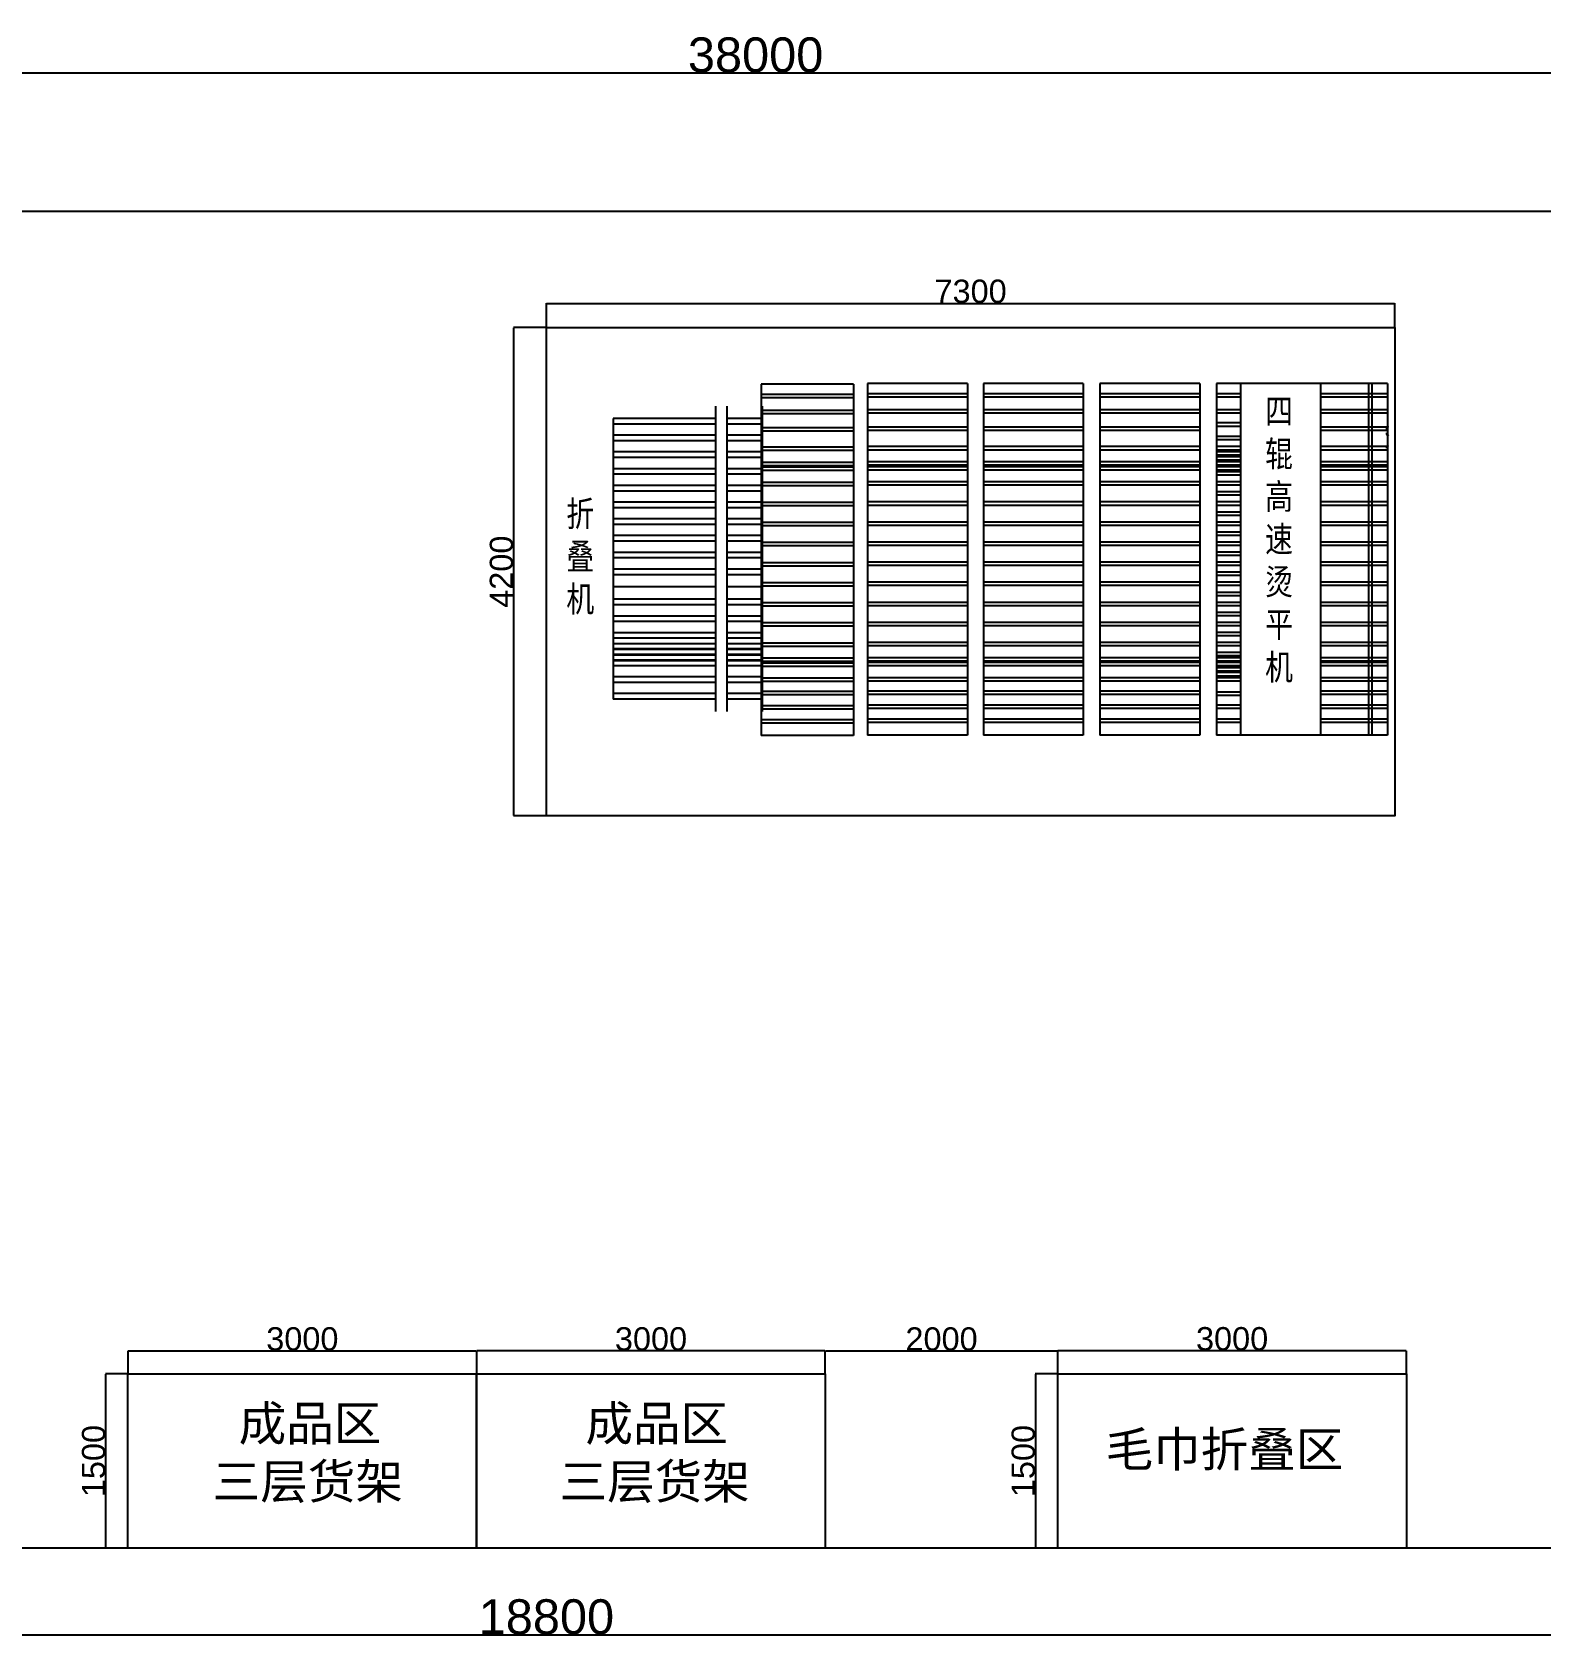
# Model space of a CAD drawing. Header units: millimetres. Extents: x 905 to 40751, y 17191 to 33232.
# Drawn here: x 14787 to 27769, y 19403 to 33232 of the extents above; entities that cross this region are included whole.
import ezdxf

# ---------------------------------------------------------------- set-up
doc = ezdxf.new("R2010")
doc.units = ezdxf.units.MM
doc.header["$LTSCALE"] = 20
doc.layers.add('02', color=7, linetype='Continuous')
doc.styles.get("Standard").update_dxf_attribs({"font": 'arial.ttf', "height": 200})
doc.styles.add('图纸中文说明', font='simplex.shx', dxfattribs={"width": 0.8, "bigfont": 'hztxt.shx'})
doc.dimstyles.new('ISO-25', dxfattribs={"dimtxt": 300, "dimasz": 2.5, "dimexe": 1.25, "dimexo": 0.625, "dimtad": 1, "dimtxsty": 'Standard', "dimcen": 2.5, "dimclrd": 1, "dimclre": 1, "dimclrt": 1, "dimadec": 0, "dimazin": 0, "dimtfac": 1, "dimtmove": 0, "dimatfit": 3, "dimfxl": 0, "dimarcsym": 0})

# ---------------------------------------------------------------- blocks, each defined once
blk = doc.blocks.new('*D14')
at = {"color": 1, "lineweight": -2, "transparency": 16777216}
for p, q in [((2012, 31692), (2012, 32883)), ((2014, 32881), (40009, 32881)), ((40012, 31692), (40012, 32883))]:
    blk.add_line(p, q, dxfattribs=at)
at = {"color": 1, "transparency": 16777216}
for points in [[(2014, 32882), (2014, 32881), (2012, 32881)], [(40009, 32882), (40009, 32881), (40012, 32881)]]:
    blk.add_solid(points, dxfattribs=at)
at = {"layer": 'Defpoints', "color": 0, "transparency": 16777216}
for p in [(40012, 32881), (2012, 31691), (40012, 31691)]:
    blk.add_point(p, dxfattribs=at)
at = {"color": 1, "transparency": 16777216, "insert": (21012, 33035), "char_height": 300, "attachment_point": 5}
blk.add_mtext('38000', dxfattribs=at)
blk = doc.blocks.new('*D18')
at = {"color": 1, "lineweight": -2, "transparency": 16777216}
for p, q in [((9812, 20191), (9812, 19445)), ((28612, 20191), (28612, 19445)), ((9814, 19446), (28609, 19446))]:
    blk.add_line(p, q, dxfattribs=at)
at = {"color": 1, "transparency": 16777216}
for points in [[(9814, 19447), (9814, 19446), (9812, 19446)], [(28609, 19447), (28609, 19446), (28612, 19446)]]:
    blk.add_solid(points, dxfattribs=at)
at = {"layer": 'Defpoints', "color": 0, "transparency": 16777216}
for p in [(9812, 20191), (28612, 20191), (28612, 19446)]:
    blk.add_point(p, dxfattribs=at)
at = {"color": 1, "transparency": 16777216, "insert": (19212, 19600), "char_height": 300, "attachment_point": 5}
blk.add_mtext('18800', dxfattribs=at)
blk = doc.blocks.new('*D41')
at = {"color": 1, "lineweight": -2, "transparency": 16777216}
for p, q in [((19212, 30692), (19212, 30901)), ((19214, 30899), (26509, 30899)), ((26512, 30692), (26512, 30901))]:
    blk.add_line(p, q, dxfattribs=at)
at = {"color": 1, "transparency": 16777216}
for points in [[(19214, 30900), (19214, 30899), (19212, 30899)], [(26509, 30900), (26509, 30899), (26512, 30899)]]:
    blk.add_solid(points, dxfattribs=at)
at = {"layer": 'Defpoints', "color": 0, "transparency": 16777216}
for p in [(26512, 30899), (19212, 30691), (26512, 30691)]:
    blk.add_point(p, dxfattribs=at)
at = {"color": 1, "transparency": 16777216, "insert": (22862, 31002), "char_height": 200, "attachment_point": 5}
blk.add_mtext('7300', dxfattribs=at)
blk = doc.blocks.new('*D43')
at = {"color": 1, "lineweight": -2, "transparency": 16777216}
for p, q in [((19211, 30691), (18928, 30691)), ((18929, 30689), (18929, 26494)), ((19211, 26491), (18928, 26491))]:
    blk.add_line(p, q, dxfattribs=at)
at = {"color": 1, "transparency": 16777216}
for points in [[(18928, 30689), (18929, 30689), (18929, 30691)], [(18928, 26494), (18929, 26494), (18929, 26491)]]:
    blk.add_solid(points, dxfattribs=at)
at = {"layer": 'Defpoints', "color": 0, "transparency": 16777216}
for p in [(19212, 30691), (18929, 26491), (19212, 26491)]:
    blk.add_point(p, dxfattribs=at)
at = {"color": 1, "transparency": 16777216, "insert": (18826, 28591), "char_height": 200, "attachment_point": 5, "rotation": 90}
blk.add_mtext('4200', dxfattribs=at)
blk = doc.blocks.new('*D46')
at = {"color": 1, "lineweight": -2, "transparency": 16777216}
for p, q in [((23611, 21691), (23417, 21691)), ((23419, 21689), (23419, 20194)), ((23611, 20191), (23417, 20191))]:
    blk.add_line(p, q, dxfattribs=at)
at = {"color": 1, "transparency": 16777216}
for points in [[(23418, 21689), (23419, 21689), (23419, 21691)], [(23418, 20194), (23419, 20194), (23419, 20191)]]:
    blk.add_solid(points, dxfattribs=at)
at = {"layer": 'Defpoints', "color": 0, "transparency": 16777216}
for p in [(23612, 21691), (23419, 20191), (23612, 20191)]:
    blk.add_point(p, dxfattribs=at)
at = {"color": 1, "transparency": 16777216, "insert": (23316, 20941), "char_height": 200, "attachment_point": 5, "rotation": 90}
blk.add_mtext('1500', dxfattribs=at)
blk = doc.blocks.new('*D47')
at = {"color": 1, "lineweight": -2, "transparency": 16777216}
for p, q in [((15611, 21691), (15418, 21691)), ((15419, 21689), (15419, 20194)), ((15611, 20191), (15418, 20191))]:
    blk.add_line(p, q, dxfattribs=at)
at = {"color": 1, "transparency": 16777216}
for points in [[(15419, 21689), (15420, 21689), (15419, 21691)], [(15419, 20194), (15420, 20194), (15419, 20191)]]:
    blk.add_solid(points, dxfattribs=at)
at = {"layer": 'Defpoints', "color": 0, "transparency": 16777216}
for p in [(15612, 21691), (15419, 20191), (15612, 20191)]:
    blk.add_point(p, dxfattribs=at)
at = {"color": 1, "transparency": 16777216, "insert": (15317, 20941), "char_height": 200, "attachment_point": 5, "rotation": 90}
blk.add_mtext('1500', dxfattribs=at)
blk = doc.blocks.new('*D48')
at = {"color": 1, "lineweight": -2, "transparency": 16777216}
for p, q in [((15612, 21692), (15612, 21890)), ((15614, 21888), (18609, 21888)), ((18612, 21692), (18612, 21890))]:
    blk.add_line(p, q, dxfattribs=at)
at = {"color": 1, "transparency": 16777216}
for points in [[(15614, 21889), (15614, 21888), (15612, 21888)], [(18609, 21889), (18609, 21888), (18612, 21888)]]:
    blk.add_solid(points, dxfattribs=at)
at = {"layer": 'Defpoints', "color": 0, "transparency": 16777216}
for p in [(18612, 21888), (15612, 21691), (18612, 21691)]:
    blk.add_point(p, dxfattribs=at)
at = {"color": 1, "transparency": 16777216, "insert": (17112, 21991), "char_height": 200, "attachment_point": 5}
blk.add_mtext('3000', dxfattribs=at)
blk = doc.blocks.new('*D49')
at = {"color": 1, "lineweight": -2, "transparency": 16777216}
for p, q in [((18612, 21692), (18612, 21889)), ((21609, 21888), (18614, 21888)), ((21612, 21692), (21612, 21889))]:
    blk.add_line(p, q, dxfattribs=at)
at = {"color": 1, "transparency": 16777216}
for points in [[(18614, 21888), (18614, 21887), (18612, 21888)], [(21609, 21888), (21609, 21887), (21612, 21888)]]:
    blk.add_solid(points, dxfattribs=at)
at = {"layer": 'Defpoints', "color": 0, "transparency": 16777216}
for p in [(18612, 21888), (18612, 21691), (21612, 21691)]:
    blk.add_point(p, dxfattribs=at)
at = {"color": 1, "transparency": 16777216, "insert": (20112, 21991), "char_height": 200, "attachment_point": 5}
blk.add_mtext('3000', dxfattribs=at)
blk = doc.blocks.new('*D50')
at = {"color": 1, "lineweight": -2, "transparency": 16777216}
for p, q in [((23612, 21692), (23612, 21890)), ((26609, 21889), (23614, 21889)), ((26612, 21692), (26612, 21890))]:
    blk.add_line(p, q, dxfattribs=at)
at = {"color": 1, "transparency": 16777216}
for points in [[(23614, 21890), (23614, 21889), (23612, 21889)], [(26609, 21890), (26609, 21889), (26612, 21889)]]:
    blk.add_solid(points, dxfattribs=at)
at = {"layer": 'Defpoints', "color": 0, "transparency": 16777216}
for p in [(23612, 21889), (23612, 21691), (26612, 21691)]:
    blk.add_point(p, dxfattribs=at)
at = {"color": 1, "transparency": 16777216, "insert": (25112, 21992), "char_height": 200, "attachment_point": 5}
blk.add_mtext('3000', dxfattribs=at)
blk = doc.blocks.new('*D51')
at = {"color": 1, "lineweight": -2, "transparency": 16777216}
for p, q in [((21612, 21692), (21612, 21889)), ((23609, 21887), (21614, 21887)), ((23612, 21692), (23612, 21889))]:
    blk.add_line(p, q, dxfattribs=at)
at = {"color": 1, "transparency": 16777216}
for points in [[(21614, 21888), (21614, 21887), (21612, 21887)], [(23609, 21888), (23609, 21887), (23612, 21887)]]:
    blk.add_solid(points, dxfattribs=at)
at = {"layer": 'Defpoints', "color": 0, "transparency": 16777216}
for p in [(21612, 21887), (21612, 21691), (23612, 21691)]:
    blk.add_point(p, dxfattribs=at)
at = {"color": 1, "transparency": 16777216, "insert": (22612, 21990), "char_height": 200, "attachment_point": 5}
blk.add_mtext('2000', dxfattribs=at)

msp = doc.modelspace()

# ---------------------------------------------------------------- linework, layer by layer
for p, q in [((2011.761, 31691.323), (40011.761, 31691.323)), ((28611.761, 20191.323), (9811.761, 20191.323))]:
    msp.add_line(p, q)
at = {"color": 254}
for p, q in [((25872.484, 30209.961), (24976.955, 30209.961)), ((21070.753, 27389.586), (21070.753, 30014.22)), ((19785.866, 29908.679), (19785.866, 27494.728)), ((25872.484, 27185.707), (24976.955, 27185.707))]:
    msp.add_line(p, q, dxfattribs=at)
for points in [[(19211.761, 30691.323), (26511.761, 30691.323), (26511.761, 26491.323), (19211.761, 26491.323)], [(15611.761, 21691.323), (18611.761, 21691.323), (18611.761, 20191.323), (15611.761, 20191.323)], [(18611.761, 21691.323), (21611.761, 21691.323), (21611.761, 20191.323), (18611.761, 20191.323)], [(23611.761, 21691.323), (26611.761, 21691.323), (26611.761, 20191.323), (23611.761, 20191.323)]]:
    msp.add_lwpolyline(points, close=True)
at = {"color": 254, "linetype": 'Continuous', "lineweight": 30, "ltscale": 0.2, "flags": 128}
for points in [[(26458.903, 29841.237), (26456.966, 29841.05), (26455.056, 29840.49), (26453.203, 29839.566), (26451.433, 29838.292), (26449.771, 29836.686), (26448.243, 29834.771), (26446.87, 29832.575), (26445.673, 29830.131), (26444.669, 29827.473), (26443.872, 29824.642), (26443.295, 29821.677), (26442.945, 29818.623), (26442.828, 29815.524)], [(26442.828, 29786.739), (26442.945, 29783.64), (26443.295, 29780.586), (26443.872, 29777.621), (26444.669, 29774.79), (26445.673, 29772.132), (26446.87, 29769.688), (26448.243, 29767.492), (26449.771, 29765.577), (26451.433, 29763.971), (26453.203, 29762.697), (26455.056, 29761.773), (26456.966, 29761.213), (26458.903, 29761.026)], [(26458.903, 29679.087), (26456.966, 29678.899), (26455.056, 29678.34), (26453.203, 29677.416), (26451.433, 29676.141), (26449.771, 29674.535), (26448.243, 29672.62), (26446.87, 29670.424), (26445.673, 29667.98), (26444.669, 29665.323), (26443.872, 29662.491), (26443.295, 29659.527), (26442.945, 29656.472), (26442.828, 29653.373)]]:
    msp.add_lwpolyline(points, dxfattribs=at)
at = {"color": 254, "linetype": 'Continuous', "lineweight": 30, "ltscale": 0.2, "extrusion": (0, 0, -1)}
for centre, major_axis, start_param, end_param in [((26458.94, 29815.524), (0, 26.098), -1.570796327, 0), ((26458.94, 29786.739), (0, -26.098), 0, 1.570796327), ((26458.94, 29653.373), (0, 26.098), -1.570796327, 0)]:
    msp.add_ellipse(centre, major_axis=major_axis, ratio=0.625304025, start_param=start_param, end_param=end_param, dxfattribs=at)
at = {"layer": '02', "color": 254}
for p, q in [((21058.824, 30205.645), (21058.824, 27181.391)), ((21855.429, 30205.645), (21058.824, 30205.645)), ((21855.429, 30205.645), (21855.429, 27181.391)), ((21976.253, 30209.961), (21976.253, 27185.707)), ((22836.304, 30209.961), (21976.253, 30209.961)), ((22836.304, 30209.961), (22836.304, 27185.707)), ((22971.771, 30209.961), (22971.771, 27185.707)), ((23831.823, 30209.961), (22971.771, 30209.961)), ((23831.823, 30209.961), (23831.823, 27185.707)), ((23974.419, 30209.961), (23974.419, 27185.707)), ((24834.471, 30209.961), (23974.419, 30209.961)), ((24834.471, 30209.961), (24834.471, 27185.707)), ((24976.955, 30209.961), (24976.955, 27185.707)), ((25183.797, 30209.961), (25183.797, 27185.707)), ((25872.484, 30209.961), (25872.484, 27185.707)), ((26448.167, 30209.961), (25872.484, 30209.961)), ((26286.89, 30209.961), (26286.89, 27185.707)), ((26315.674, 30209.961), (26315.674, 27185.707)), ((26448.167, 30209.961), (26448.167, 27185.707)), ((20669.875, 27389.586), (20669.875, 30014.22)), ((20766.254, 27389.586), (20766.254, 30014.22)), ((21855.429, 30116.635), (21058.824, 30116.635)), ((21855.429, 30087.851), (21058.824, 30087.851)), ((21058.824, 30061.724), (21058.824, 27325.311)), ((22836.304, 30120.952), (21976.253, 30120.952)), ((22836.304, 30092.167), (21976.253, 30092.167)), ((21976.253, 30066.041), (21976.253, 27329.628)), ((23831.823, 30120.952), (22971.771, 30120.952)), ((23831.823, 30092.167), (22971.771, 30092.167)), ((22971.771, 30066.041), (22971.771, 27329.628)), ((24834.471, 30120.952), (23974.419, 30120.952)), ((24834.471, 30092.167), (23974.419, 30092.167)), ((25183.797, 30120.952), (24976.955, 30120.952)), ((25183.797, 30092.167), (24976.955, 30092.167)), ((26448.167, 30120.952), (25872.484, 30120.952)), ((26448.167, 30092.167), (25872.484, 30092.167)), ((25872.484, 30066.041), (25872.484, 27329.628)), ((20669.875, 29908.679), (19785.866, 29908.679)), ((21071.99, 29908.679), (20766.254, 29908.679)), ((21855.429, 29978.977), (21058.824, 29978.977)), ((21855.429, 29950.193), (21058.824, 29950.193)), ((22836.304, 29983.294), (21976.253, 29983.294)), ((22836.304, 29954.509), (21976.253, 29954.509)), ((23831.823, 29983.294), (22971.771, 29983.294)), ((23831.823, 29954.509), (22971.771, 29954.509)), ((24834.471, 29983.294), (23974.419, 29983.294)), ((24834.471, 29954.509), (23974.419, 29954.509)), ((25183.797, 29983.294), (24976.955, 29983.294)), ((25183.797, 29954.509), (24976.955, 29954.509)), ((26448.167, 29983.294), (25872.484, 29983.294)), ((26448.167, 29954.509), (25872.484, 29954.509)), ((20669.875, 29860.705), (19785.866, 29860.705)), ((20669.875, 29764.758), (19785.866, 29764.758)), ((21071.99, 29860.705), (20766.254, 29860.705)), ((21071.99, 29764.758), (20766.254, 29764.758)), ((21855.429, 29829.368), (21058.824, 29829.368)), ((21855.429, 29800.584), (21058.824, 29800.584)), ((22836.304, 29833.685), (21976.253, 29833.685)), ((22836.304, 29804.901), (21976.253, 29804.901)), ((23831.823, 29833.685), (22971.771, 29833.685)), ((23831.823, 29804.901), (22971.771, 29804.901)), ((24834.471, 29833.685), (23974.419, 29833.685)), ((24834.471, 29804.901), (23974.419, 29804.901)), ((25183.797, 29870.329), (24976.955, 29870.329)), ((25183.797, 29841.545), (24976.955, 29841.545)), ((25183.797, 29753.02), (24976.955, 29753.02)), ((26448.167, 29833.685), (25872.484, 29833.685)), ((26448.167, 29804.901), (25872.484, 29804.901)), ((20669.875, 29716.784), (19785.866, 29716.784)), ((20669.875, 29620.837), (19785.866, 29620.837)), ((21071.99, 29716.784), (20766.254, 29716.784)), ((21071.99, 29620.837), (20766.254, 29620.837)), ((21855.429, 29662.351), (21058.824, 29662.351)), ((21855.429, 29633.567), (21058.824, 29633.567)), ((22836.304, 29666.668), (21976.253, 29666.668)), ((22836.304, 29637.884), (21976.253, 29637.884)), ((23831.823, 29666.668), (22971.771, 29666.668)), ((23831.823, 29637.884), (22971.771, 29637.884)), ((24834.471, 29666.668), (23974.419, 29666.668)), ((24834.471, 29637.884), (23974.419, 29637.884)), ((25183.797, 29724.236), (24976.955, 29724.236)), ((25183.797, 29666.668), (24976.955, 29666.668)), ((25183.797, 29637.884), (24976.955, 29637.884)), ((25183.797, 29622.532), (24976.955, 29622.532)), ((25183.797, 29622.532), (25087.849, 29622.532)), ((26448.167, 29666.668), (25872.484, 29666.668)), ((26448.167, 29637.884), (25872.484, 29637.884)), ((20669.875, 29572.864), (19785.866, 29572.864)), ((20669.875, 29476.916), (19785.866, 29476.916)), ((21071.99, 29572.864), (20766.254, 29572.864)), ((21071.99, 29476.916), (20766.254, 29476.916)), ((21855.429, 29531.863), (21058.824, 29531.863)), ((21855.429, 29531.863), (21058.824, 29531.863)), ((21855.429, 29531.863), (21058.824, 29531.863)), ((21855.429, 29503.079), (21058.824, 29503.079)), ((21855.429, 29503.079), (21058.824, 29503.079)), ((21855.429, 29503.079), (21058.824, 29503.079)), ((21855.429, 29489.646), (21058.824, 29489.646)), ((21855.429, 29460.862), (21058.824, 29460.862)), ((22836.304, 29536.18), (21976.253, 29536.18)), ((22836.304, 29536.18), (21976.253, 29536.18)), ((22836.304, 29536.18), (21976.253, 29536.18)), ((22836.304, 29507.396), (21976.253, 29507.396)), ((22836.304, 29507.396), (21976.253, 29507.396)), ((22836.304, 29507.396), (21976.253, 29507.396)), ((22836.304, 29493.963), (21976.253, 29493.963)), ((22836.304, 29465.179), (21976.253, 29465.179)), ((23831.823, 29536.18), (22971.771, 29536.18)), ((23831.823, 29536.18), (22971.771, 29536.18)), ((23831.823, 29536.18), (22971.771, 29536.18)), ((23831.823, 29507.396), (22971.771, 29507.396)), ((23831.823, 29507.396), (22971.771, 29507.396)), ((23831.823, 29507.396), (22971.771, 29507.396)), ((23831.823, 29493.963), (22971.771, 29493.963)), ((23831.823, 29465.179), (22971.771, 29465.179)), ((24834.471, 29536.18), (23974.419, 29536.18)), ((24834.471, 29536.18), (23974.419, 29536.18)), ((24834.471, 29536.18), (23974.419, 29536.18)), ((24834.471, 29507.396), (23974.419, 29507.396)), ((24834.471, 29507.396), (23974.419, 29507.396)), ((24834.471, 29507.396), (23974.419, 29507.396)), ((24834.471, 29493.963), (23974.419, 29493.963)), ((24834.471, 29465.179), (23974.419, 29465.179)), ((25183.797, 29593.748), (24976.955, 29593.748)), ((25183.797, 29580.316), (24976.955, 29580.316)), ((25183.797, 29551.531), (24976.955, 29551.531)), ((25183.797, 29536.18), (24976.955, 29536.18)), ((25183.797, 29507.396), (24976.955, 29507.396)), ((25183.797, 29493.963), (24976.955, 29493.963)), ((25183.797, 29465.179), (24976.955, 29465.179)), ((25183.797, 29593.748), (25087.849, 29593.748)), ((25183.797, 29536.18), (25087.849, 29536.18)), ((25183.797, 29536.18), (25087.849, 29536.18)), ((25183.797, 29507.396), (25087.849, 29507.396)), ((25183.797, 29507.396), (25087.849, 29507.396)), ((26448.167, 29536.18), (25872.484, 29536.18)), ((26448.167, 29536.18), (25872.484, 29536.18)), ((26448.167, 29536.18), (25872.484, 29536.18)), ((26448.167, 29507.396), (25872.484, 29507.396)), ((26448.167, 29507.396), (25872.484, 29507.396)), ((26448.167, 29507.396), (25872.484, 29507.396)), ((26448.167, 29493.963), (25872.484, 29493.963)), ((26448.167, 29465.179), (25872.484, 29465.179)), ((20669.875, 29428.943), (19785.866, 29428.943)), ((20669.875, 29332.996), (19785.866, 29332.996)), ((21071.99, 29428.943), (20766.254, 29428.943)), ((21071.99, 29332.996), (20766.254, 29332.996)), ((21855.429, 29359.158), (21058.824, 29359.158)), ((21855.429, 29359.158), (21058.824, 29359.158)), ((21855.429, 29359.158), (21058.824, 29359.158)), ((21855.429, 29359.158), (21058.824, 29359.158)), ((21855.429, 29330.374), (21058.824, 29330.374)), ((21855.429, 29330.374), (21058.824, 29330.374)), ((21855.429, 29330.374), (21058.824, 29330.374)), ((21855.429, 29330.374), (21058.824, 29330.374)), ((22836.304, 29363.475), (21976.253, 29363.475)), ((22836.304, 29363.475), (21976.253, 29363.475)), ((22836.304, 29363.475), (21976.253, 29363.475)), ((22836.304, 29363.475), (21976.253, 29363.475)), ((22836.304, 29334.691), (21976.253, 29334.691)), ((22836.304, 29334.691), (21976.253, 29334.691)), ((22836.304, 29334.691), (21976.253, 29334.691)), ((22836.304, 29334.691), (21976.253, 29334.691)), ((23831.823, 29363.475), (22971.771, 29363.475)), ((23831.823, 29363.475), (22971.771, 29363.475)), ((23831.823, 29363.475), (22971.771, 29363.475)), ((23831.823, 29363.475), (22971.771, 29363.475)), ((23831.823, 29334.691), (22971.771, 29334.691)), ((23831.823, 29334.691), (22971.771, 29334.691)), ((23831.823, 29334.691), (22971.771, 29334.691)), ((23831.823, 29334.691), (22971.771, 29334.691)), ((24834.471, 29363.475), (23974.419, 29363.475)), ((24834.471, 29363.475), (23974.419, 29363.475)), ((24834.471, 29363.475), (23974.419, 29363.475)), ((24834.471, 29363.475), (23974.419, 29363.475)), ((24834.471, 29334.691), (23974.419, 29334.691)), ((24834.471, 29334.691), (23974.419, 29334.691)), ((24834.471, 29334.691), (23974.419, 29334.691)), ((24834.471, 29334.691), (23974.419, 29334.691)), ((25183.797, 29449.827), (24976.955, 29449.827)), ((25183.797, 29421.043), (24976.955, 29421.043)), ((25183.797, 29363.475), (24976.955, 29363.475)), ((25183.797, 29334.691), (24976.955, 29334.691)), ((25183.797, 29449.827), (25087.849, 29449.827)), ((25183.797, 29449.827), (25087.849, 29449.827)), ((25183.797, 29449.827), (25087.849, 29449.827)), ((25183.797, 29421.043), (25087.849, 29421.043)), ((25183.797, 29421.043), (25087.849, 29421.043)), ((25183.797, 29421.043), (25087.849, 29421.043)), ((25183.797, 29363.475), (25087.849, 29363.475)), ((25183.797, 29363.475), (25087.849, 29363.475)), ((25183.797, 29363.475), (25087.849, 29363.475)), ((25183.797, 29334.691), (25087.849, 29334.691)), ((25183.797, 29334.691), (25087.849, 29334.691)), ((25183.797, 29334.691), (25087.849, 29334.691)), ((26448.167, 29363.475), (25872.484, 29363.475)), ((26448.167, 29363.475), (25872.484, 29363.475)), ((26448.167, 29363.475), (25872.484, 29363.475)), ((26448.167, 29363.475), (25872.484, 29363.475)), ((26448.167, 29334.691), (25872.484, 29334.691)), ((26448.167, 29334.691), (25872.484, 29334.691)), ((26448.167, 29334.691), (25872.484, 29334.691)), ((26448.167, 29334.691), (25872.484, 29334.691)), ((20669.875, 29285.022), (19785.866, 29285.022)), ((20669.875, 29189.075), (19785.866, 29189.075)), ((21071.99, 29285.022), (20766.254, 29285.022)), ((21071.99, 29189.075), (20766.254, 29189.075)), ((21855.429, 29186.453), (21058.824, 29186.453)), ((21855.429, 29186.453), (21058.824, 29186.453)), ((21855.429, 29186.453), (21058.824, 29186.453)), ((21855.429, 29186.453), (21058.824, 29186.453)), ((22836.304, 29190.77), (21976.253, 29190.77)), ((22836.304, 29190.77), (21976.253, 29190.77)), ((22836.304, 29190.77), (21976.253, 29190.77)), ((22836.304, 29190.77), (21976.253, 29190.77)), ((23831.823, 29190.77), (22971.771, 29190.77)), ((23831.823, 29190.77), (22971.771, 29190.77)), ((23831.823, 29190.77), (22971.771, 29190.77)), ((23831.823, 29190.77), (22971.771, 29190.77)), ((24834.471, 29190.77), (23974.419, 29190.77)), ((24834.471, 29190.77), (23974.419, 29190.77)), ((24834.471, 29190.77), (23974.419, 29190.77)), ((24834.471, 29190.77), (23974.419, 29190.77)), ((25183.797, 29277.123), (24976.955, 29277.123)), ((25183.797, 29248.338), (24976.955, 29248.338)), ((25183.797, 29190.77), (24976.955, 29190.77)), ((25183.797, 29277.123), (25087.849, 29277.123)), ((25183.797, 29277.123), (25087.849, 29277.123)), ((25183.797, 29277.123), (25087.849, 29277.123)), ((25183.797, 29277.123), (25087.849, 29277.123)), ((25183.797, 29248.338), (25087.849, 29248.338)), ((25183.797, 29248.338), (25087.849, 29248.338)), ((25183.797, 29248.338), (25087.849, 29248.338)), ((25183.797, 29248.338), (25087.849, 29248.338)), ((25183.797, 29190.77), (25087.849, 29190.77)), ((25183.797, 29190.77), (25087.849, 29190.77)), ((25183.797, 29190.77), (25087.849, 29190.77)), ((26448.167, 29190.77), (25872.484, 29190.77)), ((26448.167, 29190.77), (25872.484, 29190.77)), ((26448.167, 29190.77), (25872.484, 29190.77)), ((26448.167, 29190.77), (25872.484, 29190.77)), ((20669.875, 29141.101), (19785.866, 29141.101)), ((20669.875, 29045.154), (19785.866, 29045.154)), ((21071.99, 29141.101), (20766.254, 29141.101)), ((21071.99, 29045.154), (20766.254, 29045.154)), ((21855.429, 29157.669), (21058.824, 29157.669)), ((21855.429, 29157.669), (21058.824, 29157.669)), ((21855.429, 29157.669), (21058.824, 29157.669)), ((21855.429, 29157.669), (21058.824, 29157.669)), ((22836.304, 29161.986), (21976.253, 29161.986)), ((22836.304, 29161.986), (21976.253, 29161.986)), ((22836.304, 29161.986), (21976.253, 29161.986)), ((22836.304, 29161.986), (21976.253, 29161.986)), ((23831.823, 29161.986), (22971.771, 29161.986)), ((23831.823, 29161.986), (22971.771, 29161.986)), ((23831.823, 29161.986), (22971.771, 29161.986)), ((23831.823, 29161.986), (22971.771, 29161.986)), ((24834.471, 29161.986), (23974.419, 29161.986)), ((24834.471, 29161.986), (23974.419, 29161.986)), ((24834.471, 29161.986), (23974.419, 29161.986)), ((24834.471, 29161.986), (23974.419, 29161.986)), ((25183.797, 29161.986), (24976.955, 29161.986)), ((25183.797, 29104.418), (24976.955, 29104.418)), ((25183.797, 29075.634), (24976.955, 29075.634)), ((25183.797, 29161.986), (25087.849, 29161.986)), ((25183.797, 29161.986), (25087.849, 29161.986)), ((25183.797, 29161.986), (25087.849, 29161.986)), ((25183.797, 29104.418), (25087.849, 29104.418)), ((25183.797, 29104.418), (25087.849, 29104.418)), ((25183.797, 29075.634), (25087.849, 29075.634)), ((25183.797, 29075.634), (25087.849, 29075.634)), ((26448.167, 29161.986), (25872.484, 29161.986)), ((26448.167, 29161.986), (25872.484, 29161.986)), ((26448.167, 29161.986), (25872.484, 29161.986)), ((26448.167, 29161.986), (25872.484, 29161.986)), ((20669.875, 28997.181), (19785.866, 28997.181)), ((21071.99, 28997.181), (20766.254, 28997.181)), ((21855.429, 29013.749), (21058.824, 29013.749)), ((21855.429, 29013.749), (21058.824, 29013.749)), ((21855.429, 28984.964), (21058.824, 28984.964)), ((21855.429, 28984.964), (21058.824, 28984.964)), ((22836.304, 29018.065), (21976.253, 29018.065)), ((22836.304, 29018.065), (21976.253, 29018.065)), ((22836.304, 28989.281), (21976.253, 28989.281)), ((22836.304, 28989.281), (21976.253, 28989.281)), ((23831.823, 29018.065), (22971.771, 29018.065)), ((23831.823, 29018.065), (22971.771, 29018.065)), ((23831.823, 28989.281), (22971.771, 28989.281)), ((23831.823, 28989.281), (22971.771, 28989.281)), ((24834.471, 29018.065), (23974.419, 29018.065)), ((24834.471, 29018.065), (23974.419, 29018.065)), ((24834.471, 28989.281), (23974.419, 28989.281)), ((24834.471, 28989.281), (23974.419, 28989.281)), ((25183.797, 29018.065), (24976.955, 29018.065)), ((25183.797, 28989.281), (24976.955, 28989.281)), ((25183.797, 28931.713), (24976.955, 28931.713)), ((25183.797, 28902.929), (24976.955, 28902.929)), ((25183.797, 29018.065), (25087.849, 29018.065)), ((25183.797, 28989.281), (25087.849, 28989.281)), ((26448.167, 29018.065), (25872.484, 29018.065)), ((26448.167, 29018.065), (25872.484, 29018.065)), ((26448.167, 28989.281), (25872.484, 28989.281)), ((26448.167, 28989.281), (25872.484, 28989.281)), ((20669.875, 28901.234), (19785.866, 28901.234)), ((20669.875, 28853.26), (19785.866, 28853.26)), ((21071.99, 28901.234), (20766.254, 28901.234)), ((21071.99, 28853.26), (20766.254, 28853.26)), ((21855.429, 28841.044), (21058.824, 28841.044)), ((21855.429, 28841.044), (21058.824, 28841.044)), ((21855.429, 28812.26), (21058.824, 28812.26)), ((21855.429, 28812.26), (21058.824, 28812.26)), ((22836.304, 28845.36), (21976.253, 28845.36)), ((22836.304, 28845.36), (21976.253, 28845.36)), ((22836.304, 28816.576), (21976.253, 28816.576)), ((22836.304, 28816.576), (21976.253, 28816.576)), ((23831.823, 28845.36), (22971.771, 28845.36)), ((23831.823, 28845.36), (22971.771, 28845.36)), ((23831.823, 28816.576), (22971.771, 28816.576)), ((23831.823, 28816.576), (22971.771, 28816.576)), ((24834.471, 28845.36), (23974.419, 28845.36)), ((24834.471, 28845.36), (23974.419, 28845.36)), ((24834.471, 28816.576), (23974.419, 28816.576)), ((24834.471, 28816.576), (23974.419, 28816.576)), ((25183.797, 28845.36), (24976.955, 28845.36)), ((25183.797, 28816.576), (24976.955, 28816.576)), ((25183.797, 28845.36), (25087.849, 28845.36)), ((25183.797, 28816.576), (25087.849, 28816.576)), ((26448.167, 28845.36), (25872.484, 28845.36)), ((26448.167, 28845.36), (25872.484, 28845.36)), ((26448.167, 28816.576), (25872.484, 28816.576)), ((26448.167, 28816.576), (25872.484, 28816.576)), ((20669.875, 28757.313), (19785.866, 28757.313)), ((20669.875, 28709.339), (19785.866, 28709.339)), ((21071.99, 28757.313), (20766.254, 28757.313)), ((21071.99, 28709.339), (20766.254, 28709.339)), ((21855.429, 28668.339), (21058.824, 28668.339)), ((21855.429, 28668.339), (21058.824, 28668.339)), ((21855.429, 28668.339), (21058.824, 28668.339)), ((21855.429, 28668.339), (21058.824, 28668.339)), ((21855.429, 28639.555), (21058.824, 28639.555)), ((21855.429, 28639.555), (21058.824, 28639.555)), ((21855.429, 28639.555), (21058.824, 28639.555)), ((21855.429, 28639.555), (21058.824, 28639.555)), ((22836.304, 28672.656), (21976.253, 28672.656)), ((22836.304, 28672.656), (21976.253, 28672.656)), ((22836.304, 28672.656), (21976.253, 28672.656)), ((22836.304, 28672.656), (21976.253, 28672.656)), ((22836.304, 28643.871), (21976.253, 28643.871)), ((22836.304, 28643.871), (21976.253, 28643.871)), ((22836.304, 28643.871), (21976.253, 28643.871)), ((22836.304, 28643.871), (21976.253, 28643.871)), ((23831.823, 28672.656), (22971.771, 28672.656)), ((23831.823, 28672.656), (22971.771, 28672.656)), ((23831.823, 28672.656), (22971.771, 28672.656)), ((23831.823, 28672.656), (22971.771, 28672.656)), ((23831.823, 28643.871), (22971.771, 28643.871)), ((23831.823, 28643.871), (22971.771, 28643.871)), ((23831.823, 28643.871), (22971.771, 28643.871)), ((23831.823, 28643.871), (22971.771, 28643.871)), ((24834.471, 28672.656), (23974.419, 28672.656)), ((24834.471, 28672.656), (23974.419, 28672.656)), ((24834.471, 28672.656), (23974.419, 28672.656)), ((24834.471, 28672.656), (23974.419, 28672.656)), ((24834.471, 28643.871), (23974.419, 28643.871)), ((24834.471, 28643.871), (23974.419, 28643.871)), ((24834.471, 28643.871), (23974.419, 28643.871)), ((24834.471, 28643.871), (23974.419, 28643.871)), ((25183.797, 28759.008), (24976.955, 28759.008)), ((25183.797, 28730.224), (24976.955, 28730.224)), ((25183.797, 28672.656), (24976.955, 28672.656)), ((25183.797, 28643.871), (24976.955, 28643.871)), ((25183.797, 28759.008), (25087.849, 28759.008)), ((25183.797, 28759.008), (25087.849, 28759.008)), ((25183.797, 28730.224), (25087.849, 28730.224)), ((25183.797, 28730.224), (25087.849, 28730.224)), ((25183.797, 28672.656), (25087.849, 28672.656)), ((25183.797, 28672.656), (25087.849, 28672.656)), ((25183.797, 28672.656), (25087.849, 28672.656)), ((25183.797, 28643.871), (25087.849, 28643.871)), ((25183.797, 28643.871), (25087.849, 28643.871)), ((25183.797, 28643.871), (25087.849, 28643.871)), ((26448.167, 28672.656), (25872.484, 28672.656)), ((26448.167, 28672.656), (25872.484, 28672.656)), ((26448.167, 28672.656), (25872.484, 28672.656)), ((26448.167, 28672.656), (25872.484, 28672.656)), ((26448.167, 28643.871), (25872.484, 28643.871)), ((26448.167, 28643.871), (25872.484, 28643.871)), ((26448.167, 28643.871), (25872.484, 28643.871)), ((26448.167, 28643.871), (25872.484, 28643.871)), ((20669.875, 28613.392), (19785.866, 28613.392)), ((20669.875, 28565.419), (19785.866, 28565.419)), ((21071.99, 28613.392), (20766.254, 28613.392)), ((21071.99, 28565.419), (20766.254, 28565.419)), ((21855.429, 28495.634), (21058.824, 28495.634)), ((21855.429, 28495.634), (21058.824, 28495.634)), ((21855.429, 28495.634), (21058.824, 28495.634)), ((21855.429, 28495.634), (21058.824, 28495.634)), ((21855.429, 28495.634), (21058.824, 28495.634)), ((22836.304, 28499.951), (21976.253, 28499.951)), ((22836.304, 28499.951), (21976.253, 28499.951)), ((22836.304, 28499.951), (21976.253, 28499.951)), ((22836.304, 28499.951), (21976.253, 28499.951)), ((22836.304, 28499.951), (21976.253, 28499.951)), ((23831.823, 28499.951), (22971.771, 28499.951)), ((23831.823, 28499.951), (22971.771, 28499.951)), ((23831.823, 28499.951), (22971.771, 28499.951)), ((23831.823, 28499.951), (22971.771, 28499.951)), ((23831.823, 28499.951), (22971.771, 28499.951)), ((24834.471, 28499.951), (23974.419, 28499.951)), ((24834.471, 28499.951), (23974.419, 28499.951)), ((24834.471, 28499.951), (23974.419, 28499.951)), ((24834.471, 28499.951), (23974.419, 28499.951)), ((24834.471, 28499.951), (23974.419, 28499.951)), ((25183.797, 28586.303), (24976.955, 28586.303)), ((25183.797, 28557.519), (24976.955, 28557.519)), ((25183.797, 28499.951), (24976.955, 28499.951)), ((25183.797, 28586.303), (25087.849, 28586.303)), ((25183.797, 28586.303), (25087.849, 28586.303)), ((25183.797, 28586.303), (25087.849, 28586.303)), ((25183.797, 28557.519), (25087.849, 28557.519)), ((25183.797, 28557.519), (25087.849, 28557.519)), ((25183.797, 28557.519), (25087.849, 28557.519)), ((25183.797, 28499.951), (25087.849, 28499.951)), ((25183.797, 28499.951), (25087.849, 28499.951)), ((25183.797, 28499.951), (25087.849, 28499.951)), ((25183.797, 28499.951), (25087.849, 28499.951)), ((26448.167, 28499.951), (25872.484, 28499.951)), ((26448.167, 28499.951), (25872.484, 28499.951)), ((26448.167, 28499.951), (25872.484, 28499.951)), ((26448.167, 28499.951), (25872.484, 28499.951)), ((26448.167, 28499.951), (25872.484, 28499.951)), ((20669.875, 28459.877), (19785.866, 28459.877)), ((20669.875, 28353.935), (19785.866, 28353.935)), ((21071.99, 28459.877), (20766.254, 28459.877)), ((21071.99, 28353.935), (20766.254, 28353.935)), ((21855.429, 28466.85), (21058.824, 28466.85)), ((21855.429, 28466.85), (21058.824, 28466.85)), ((21855.429, 28466.85), (21058.824, 28466.85)), ((21855.429, 28466.85), (21058.824, 28466.85)), ((21855.429, 28466.85), (21058.824, 28466.85)), ((22836.304, 28471.167), (21976.253, 28471.167)), ((22836.304, 28471.167), (21976.253, 28471.167)), ((22836.304, 28471.167), (21976.253, 28471.167)), ((22836.304, 28471.167), (21976.253, 28471.167)), ((22836.304, 28471.167), (21976.253, 28471.167)), ((23831.823, 28471.167), (22971.771, 28471.167)), ((23831.823, 28471.167), (22971.771, 28471.167)), ((23831.823, 28471.167), (22971.771, 28471.167)), ((23831.823, 28471.167), (22971.771, 28471.167)), ((23831.823, 28471.167), (22971.771, 28471.167)), ((24834.471, 28471.167), (23974.419, 28471.167)), ((24834.471, 28471.167), (23974.419, 28471.167)), ((24834.471, 28471.167), (23974.419, 28471.167)), ((24834.471, 28471.167), (23974.419, 28471.167)), ((24834.471, 28471.167), (23974.419, 28471.167)), ((25183.797, 28471.167), (24976.955, 28471.167)), ((25183.797, 28413.598), (24976.955, 28413.598)), ((25183.797, 28384.814), (24976.955, 28384.814)), ((25183.797, 28471.167), (25087.849, 28471.167)), ((25183.797, 28471.167), (25087.849, 28471.167)), ((25183.797, 28471.167), (25087.849, 28471.167)), ((25183.797, 28471.167), (25087.849, 28471.167)), ((25183.797, 28413.598), (25087.849, 28413.598)), ((25183.797, 28413.598), (25087.849, 28413.598)), ((25183.797, 28413.598), (25087.849, 28413.598)), ((25183.797, 28384.814), (25087.849, 28384.814)), ((25183.797, 28384.814), (25087.849, 28384.814)), ((25183.797, 28384.814), (25087.849, 28384.814)), ((26448.167, 28471.167), (25872.484, 28471.167)), ((26448.167, 28471.167), (25872.484, 28471.167)), ((26448.167, 28471.167), (25872.484, 28471.167)), ((26448.167, 28471.167), (25872.484, 28471.167)), ((26448.167, 28471.167), (25872.484, 28471.167)), ((20669.875, 28305.961), (19785.866, 28305.961)), ((21071.99, 28305.961), (20766.254, 28305.961)), ((21855.429, 28322.929), (21058.824, 28322.929)), ((21855.429, 28322.929), (21058.824, 28322.929)), ((21855.429, 28322.929), (21058.824, 28322.929)), ((21855.429, 28294.145), (21058.824, 28294.145)), ((21855.429, 28294.145), (21058.824, 28294.145)), ((21855.429, 28294.145), (21058.824, 28294.145)), ((22836.304, 28327.246), (21976.253, 28327.246)), ((22836.304, 28327.246), (21976.253, 28327.246)), ((22836.304, 28327.246), (21976.253, 28327.246)), ((22836.304, 28298.462), (21976.253, 28298.462)), ((22836.304, 28298.462), (21976.253, 28298.462)), ((22836.304, 28298.462), (21976.253, 28298.462)), ((23831.823, 28327.246), (22971.771, 28327.246)), ((23831.823, 28327.246), (22971.771, 28327.246)), ((23831.823, 28327.246), (22971.771, 28327.246)), ((23831.823, 28298.462), (22971.771, 28298.462)), ((23831.823, 28298.462), (22971.771, 28298.462)), ((23831.823, 28298.462), (22971.771, 28298.462)), ((24834.471, 28327.246), (23974.419, 28327.246)), ((24834.471, 28327.246), (23974.419, 28327.246)), ((24834.471, 28327.246), (23974.419, 28327.246)), ((24834.471, 28298.462), (23974.419, 28298.462)), ((24834.471, 28298.462), (23974.419, 28298.462)), ((24834.471, 28298.462), (23974.419, 28298.462)), ((25183.797, 28327.246), (24976.955, 28327.246)), ((25183.797, 28298.462), (24976.955, 28298.462)), ((25183.797, 28240.893), (24976.955, 28240.893)), ((25183.797, 28212.109), (24976.955, 28212.109)), ((25183.797, 28327.246), (25087.849, 28327.246)), ((25183.797, 28327.246), (25087.849, 28327.246)), ((25183.797, 28298.462), (25087.849, 28298.462)), ((25183.797, 28298.462), (25087.849, 28298.462)), ((25183.797, 28240.893), (25087.849, 28240.893)), ((25183.797, 28212.109), (25087.849, 28212.109)), ((26448.167, 28327.246), (25872.484, 28327.246)), ((26448.167, 28327.246), (25872.484, 28327.246)), ((26448.167, 28327.246), (25872.484, 28327.246)), ((26448.167, 28298.462), (25872.484, 28298.462)), ((26448.167, 28298.462), (25872.484, 28298.462)), ((26448.167, 28298.462), (25872.484, 28298.462)), ((20669.875, 28210.014), (19785.866, 28210.014)), ((20669.875, 28162.041), (19785.866, 28162.041)), ((21071.99, 28210.014), (20766.254, 28210.014)), ((21071.99, 28162.041), (20766.254, 28162.041)), ((21855.429, 28150.224), (21058.824, 28150.224)), ((21855.429, 28121.44), (21058.824, 28121.44)), ((22836.304, 28154.541), (21976.253, 28154.541)), ((22836.304, 28125.757), (21976.253, 28125.757)), ((23831.823, 28154.541), (22971.771, 28154.541)), ((23831.823, 28125.757), (22971.771, 28125.757)), ((24834.471, 28154.541), (23974.419, 28154.541)), ((24834.471, 28125.757), (23974.419, 28125.757)), ((25183.797, 28154.541), (24976.955, 28154.541)), ((25183.797, 28125.757), (24976.955, 28125.757)), ((26448.167, 28154.541), (25872.484, 28154.541)), ((26448.167, 28125.757), (25872.484, 28125.757)), ((20669.875, 28066.094), (19785.866, 28066.094)), ((20669.875, 28018.12), (19785.866, 28018.12)), ((20669.875, 27969.763), (19785.866, 27969.763)), ((21071.99, 28066.094), (20766.254, 28066.094)), ((21071.99, 28018.12), (20766.254, 28018.12)), ((21071.99, 27969.763), (20766.254, 27969.763)), ((21855.429, 27977.519), (21058.824, 27977.519)), ((21855.429, 27977.519), (21058.824, 27977.519)), ((21855.429, 27977.519), (21058.824, 27977.519)), ((21855.429, 27948.735), (21058.824, 27948.735)), ((21855.429, 27948.735), (21058.824, 27948.735)), ((21855.429, 27948.735), (21058.824, 27948.735)), ((22836.304, 27981.836), (21976.253, 27981.836)), ((22836.304, 27981.836), (21976.253, 27981.836)), ((22836.304, 27981.836), (21976.253, 27981.836)), ((22836.304, 27953.052), (21976.253, 27953.052)), ((22836.304, 27953.052), (21976.253, 27953.052)), ((22836.304, 27953.052), (21976.253, 27953.052)), ((23831.823, 27981.836), (22971.771, 27981.836)), ((23831.823, 27981.836), (22971.771, 27981.836)), ((23831.823, 27981.836), (22971.771, 27981.836)), ((23831.823, 27953.052), (22971.771, 27953.052)), ((23831.823, 27953.052), (22971.771, 27953.052)), ((23831.823, 27953.052), (22971.771, 27953.052)), ((24834.471, 27981.836), (23974.419, 27981.836)), ((24834.471, 27981.836), (23974.419, 27981.836)), ((24834.471, 27981.836), (23974.419, 27981.836)), ((24834.471, 27953.052), (23974.419, 27953.052)), ((24834.471, 27953.052), (23974.419, 27953.052)), ((24834.471, 27953.052), (23974.419, 27953.052)), ((25183.797, 28068.189), (24976.955, 28068.189)), ((25183.797, 28039.404), (24976.955, 28039.404)), ((25183.797, 27981.836), (24976.955, 27981.836)), ((25183.797, 27953.052), (24976.955, 27953.052)), ((25183.797, 28068.189), (25087.849, 28068.189)), ((25183.797, 28039.404), (25087.849, 28039.404)), ((25183.797, 27981.836), (25087.849, 27981.836)), ((25183.797, 27981.836), (25087.849, 27981.836)), ((25183.797, 27953.052), (25087.849, 27953.052)), ((25183.797, 27953.052), (25087.849, 27953.052)), ((26448.167, 27981.836), (25872.484, 27981.836)), ((26448.167, 27981.836), (25872.484, 27981.836)), ((26448.167, 27981.836), (25872.484, 27981.836)), ((26448.167, 27953.052), (25872.484, 27953.052)), ((26448.167, 27953.052), (25872.484, 27953.052)), ((26448.167, 27953.052), (25872.484, 27953.052)), ((20669.875, 27926.49), (19785.866, 27926.49)), ((20669.875, 27922.173), (19785.866, 27922.173)), ((20669.875, 27921.789), (19785.866, 27921.789)), ((20669.875, 27878.901), (19785.866, 27878.901)), ((20669.875, 27874.199), (19785.866, 27874.199)), ((20669.875, 27830.543), (19785.866, 27830.543)), ((20669.875, 27825.842), (19785.866, 27825.842)), ((21071.99, 27926.49), (20766.254, 27926.49)), ((21071.99, 27922.173), (20766.254, 27922.173)), ((21071.99, 27921.789), (20766.254, 27921.789)), ((21071.99, 27878.901), (20766.254, 27878.901)), ((21071.99, 27874.199), (20766.254, 27874.199)), ((21071.99, 27830.543), (20766.254, 27830.543)), ((21071.99, 27825.842), (20766.254, 27825.842)), ((21855.429, 27847.031), (21058.824, 27847.031)), ((21855.429, 27847.031), (21058.824, 27847.031)), ((21855.429, 27847.031), (21058.824, 27847.031)), ((21855.429, 27818.247), (21058.824, 27818.247)), ((21855.429, 27818.247), (21058.824, 27818.247)), ((21855.429, 27818.247), (21058.824, 27818.247)), ((21855.429, 27804.815), (21058.824, 27804.815)), ((21855.429, 27804.815), (21058.824, 27804.815)), ((21855.429, 27804.815), (21058.824, 27804.815)), ((21855.429, 27804.815), (21058.824, 27804.815)), ((22836.304, 27851.348), (21976.253, 27851.348)), ((22836.304, 27851.348), (21976.253, 27851.348)), ((22836.304, 27851.348), (21976.253, 27851.348)), ((22836.304, 27822.564), (21976.253, 27822.564)), ((22836.304, 27822.564), (21976.253, 27822.564)), ((22836.304, 27822.564), (21976.253, 27822.564)), ((22836.304, 27809.131), (21976.253, 27809.131)), ((22836.304, 27809.131), (21976.253, 27809.131)), ((22836.304, 27809.131), (21976.253, 27809.131)), ((22836.304, 27809.131), (21976.253, 27809.131)), ((23831.823, 27851.348), (22971.771, 27851.348)), ((23831.823, 27851.348), (22971.771, 27851.348)), ((23831.823, 27851.348), (22971.771, 27851.348)), ((23831.823, 27822.564), (22971.771, 27822.564)), ((23831.823, 27822.564), (22971.771, 27822.564)), ((23831.823, 27822.564), (22971.771, 27822.564)), ((23831.823, 27809.131), (22971.771, 27809.131)), ((23831.823, 27809.131), (22971.771, 27809.131)), ((23831.823, 27809.131), (22971.771, 27809.131)), ((23831.823, 27809.131), (22971.771, 27809.131)), ((24834.471, 27851.348), (23974.419, 27851.348)), ((24834.471, 27851.348), (23974.419, 27851.348)), ((24834.471, 27851.348), (23974.419, 27851.348)), ((24834.471, 27822.564), (23974.419, 27822.564)), ((24834.471, 27822.564), (23974.419, 27822.564)), ((24834.471, 27822.564), (23974.419, 27822.564)), ((24834.471, 27809.131), (23974.419, 27809.131)), ((24834.471, 27809.131), (23974.419, 27809.131)), ((24834.471, 27809.131), (23974.419, 27809.131)), ((24834.471, 27809.131), (23974.419, 27809.131)), ((25183.797, 27895.484), (24976.955, 27895.484)), ((25183.797, 27866.7), (24976.955, 27866.7)), ((25183.797, 27851.348), (24976.955, 27851.348)), ((25183.797, 27822.564), (24976.955, 27822.564)), ((25183.797, 27809.131), (24976.955, 27809.131)), ((25183.797, 27895.484), (25087.849, 27895.484)), ((25183.797, 27895.484), (25087.849, 27895.484)), ((25183.797, 27895.484), (25087.849, 27895.484)), ((25183.797, 27866.7), (25087.849, 27866.7)), ((25183.797, 27866.7), (25087.849, 27866.7)), ((25183.797, 27866.7), (25087.849, 27866.7)), ((25183.797, 27851.348), (25087.849, 27851.348)), ((25183.797, 27851.348), (25087.849, 27851.348)), ((25183.797, 27822.564), (25087.849, 27822.564)), ((25183.797, 27822.564), (25087.849, 27822.564)), ((25183.797, 27809.131), (25087.849, 27809.131)), ((25183.797, 27809.131), (25087.849, 27809.131)), ((25183.797, 27809.131), (25087.849, 27809.131)), ((26448.167, 27851.348), (25872.484, 27851.348)), ((26448.167, 27851.348), (25872.484, 27851.348)), ((26448.167, 27851.348), (25872.484, 27851.348)), ((26448.167, 27822.564), (25872.484, 27822.564)), ((26448.167, 27822.564), (25872.484, 27822.564)), ((26448.167, 27822.564), (25872.484, 27822.564)), ((26448.167, 27809.131), (25872.484, 27809.131)), ((26448.167, 27809.131), (25872.484, 27809.131)), ((26448.167, 27809.131), (25872.484, 27809.131)), ((26448.167, 27809.131), (25872.484, 27809.131)), ((20669.875, 27782.57), (19785.866, 27782.57)), ((20669.875, 27782.57), (19785.866, 27782.57)), ((20669.875, 27686.623), (19785.866, 27686.623)), ((21071.99, 27782.57), (20766.254, 27782.57)), ((21071.99, 27782.57), (20766.254, 27782.57)), ((21071.99, 27686.623), (20766.254, 27686.623)), ((21855.429, 27776.03), (21058.824, 27776.03)), ((21855.429, 27776.03), (21058.824, 27776.03)), ((21855.429, 27776.03), (21058.824, 27776.03)), ((21855.429, 27776.03), (21058.824, 27776.03)), ((21855.429, 27674.326), (21058.824, 27674.326)), ((22836.304, 27780.347), (21976.253, 27780.347)), ((22836.304, 27780.347), (21976.253, 27780.347)), ((22836.304, 27780.347), (21976.253, 27780.347)), ((22836.304, 27780.347), (21976.253, 27780.347)), ((22836.304, 27678.643), (21976.253, 27678.643)), ((23831.823, 27780.347), (22971.771, 27780.347)), ((23831.823, 27780.347), (22971.771, 27780.347)), ((23831.823, 27780.347), (22971.771, 27780.347)), ((23831.823, 27780.347), (22971.771, 27780.347)), ((23831.823, 27678.643), (22971.771, 27678.643)), ((24834.471, 27780.347), (23974.419, 27780.347)), ((24834.471, 27780.347), (23974.419, 27780.347)), ((24834.471, 27780.347), (23974.419, 27780.347)), ((24834.471, 27780.347), (23974.419, 27780.347)), ((24834.471, 27678.643), (23974.419, 27678.643)), ((25183.797, 27780.347), (24976.955, 27780.347)), ((25183.797, 27764.996), (24976.955, 27764.996)), ((25183.797, 27736.211), (24976.955, 27736.211)), ((25183.797, 27722.779), (24976.955, 27722.779)), ((25183.797, 27693.995), (24976.955, 27693.995)), ((25183.797, 27678.643), (24976.955, 27678.643)), ((25183.797, 27780.347), (25087.849, 27780.347)), ((25183.797, 27780.347), (25087.849, 27780.347)), ((25183.797, 27780.347), (25087.849, 27780.347)), ((25183.797, 27764.996), (25087.849, 27764.996)), ((25183.797, 27736.211), (25087.849, 27736.211)), ((25183.797, 27722.779), (25087.849, 27722.779)), ((25183.797, 27722.779), (25087.849, 27722.779)), ((25183.797, 27722.779), (25087.849, 27722.779)), ((25183.797, 27693.995), (25087.849, 27693.995)), ((25183.797, 27693.995), (25087.849, 27693.995)), ((25183.797, 27693.995), (25087.849, 27693.995)), ((26448.167, 27780.347), (25872.484, 27780.347)), ((26448.167, 27780.347), (25872.484, 27780.347)), ((26448.167, 27780.347), (25872.484, 27780.347)), ((26448.167, 27780.347), (25872.484, 27780.347)), ((26448.167, 27678.643), (25872.484, 27678.643)), ((20669.875, 27638.649), (19785.866, 27638.649)), ((20669.875, 27542.702), (19785.866, 27542.702)), ((21071.99, 27638.649), (20766.254, 27638.649)), ((21071.99, 27542.702), (20766.254, 27542.702)), ((21855.429, 27645.542), (21058.824, 27645.542)), ((21855.429, 27559.643), (21058.824, 27559.643)), ((21855.429, 27530.859), (21058.824, 27530.859)), ((22836.304, 27649.859), (21976.253, 27649.859)), ((22836.304, 27563.96), (21976.253, 27563.96)), ((22836.304, 27535.176), (21976.253, 27535.176)), ((23831.823, 27649.859), (22971.771, 27649.859)), ((23831.823, 27563.96), (22971.771, 27563.96)), ((23831.823, 27535.176), (22971.771, 27535.176)), ((24834.471, 27649.859), (23974.419, 27649.859)), ((24834.471, 27563.96), (23974.419, 27563.96)), ((24834.471, 27535.176), (23974.419, 27535.176)), ((25183.797, 27649.859), (24976.955, 27649.859)), ((25183.797, 27555.12), (24976.955, 27555.12)), ((25183.797, 27526.336), (24976.955, 27526.336)), ((26448.167, 27649.859), (25872.484, 27649.859)), ((26448.167, 27563.96), (25872.484, 27563.96)), ((26448.167, 27535.176), (25872.484, 27535.176)), ((20669.875, 27494.728), (19785.866, 27494.728)), ((21071.99, 27494.728), (20766.254, 27494.728)), ((21855.429, 27437.51), (21058.824, 27437.51)), ((21855.429, 27408.726), (21058.824, 27408.726)), ((22836.304, 27441.827), (21976.253, 27441.827)), ((22836.304, 27413.043), (21976.253, 27413.043)), ((23831.823, 27441.827), (22971.771, 27441.827)), ((23831.823, 27413.043), (22971.771, 27413.043)), ((24834.471, 27441.827), (23974.419, 27441.827)), ((24834.471, 27413.043), (23974.419, 27413.043)), ((25183.797, 27441.827), (24976.955, 27441.827)), ((25183.797, 27413.043), (24976.955, 27413.043)), ((26448.167, 27441.827), (25872.484, 27441.827)), ((26448.167, 27413.043), (25872.484, 27413.043)), ((21855.429, 27318.206), (21058.824, 27318.206)), ((21855.429, 27289.422), (21058.824, 27289.422)), ((22836.304, 27322.523), (21976.253, 27322.523)), ((22836.304, 27293.739), (21976.253, 27293.739)), ((23831.823, 27322.523), (22971.771, 27322.523)), ((23831.823, 27293.739), (22971.771, 27293.739)), ((24834.471, 27322.523), (23974.419, 27322.523)), ((24834.471, 27293.739), (23974.419, 27293.739)), ((25183.797, 27322.523), (24976.955, 27322.523)), ((25183.797, 27293.739), (24976.955, 27293.739)), ((26448.167, 27322.523), (25872.484, 27322.523)), ((26448.167, 27293.739), (25872.484, 27293.739)), ((21855.429, 27181.391), (21058.824, 27181.391)), ((22836.304, 27185.707), (21976.253, 27185.707)), ((23831.823, 27185.707), (22971.771, 27185.707)), ((24834.471, 27185.707), (23974.419, 27185.707)), ((26448.167, 27185.707), (25872.484, 27185.707))]:
    msp.add_line(p, q, dxfattribs=at)

# ---------------------------------------------------------------- texts
at = {"color": 1, "char_height": 220, "attachment_point": 3, "style": '图纸中文说明'}
for s, insert, width in [('{\\fFangSong|b0|i0|c134|p49;四辊高速烫平机}', (25635.634, 30081.376), 266.6832), ('{\\fFangSong|b0|i0|c134|p49;折叠机}', (19623.062, 29199.811), 420.68481)]:
    msp.add_mtext(s, dxfattribs=dict(at, insert=insert, width=width))
at = {"char_height": 300, "attachment_point": 1}
for s, width, insert in [('\\pi391.66087;{\\fSimSun|b0|i0|c134|p2;成品区\\P\\pi168.75584;三层货架}', 2013.48933, (16172.084, 21415.867)), ('\\pi391.66087;{\\fSimSun|b0|i0|c134|p2;成品区\\P\\pi168.75584;三层货架}', 2013.48933, (19155.968, 21415.867)), ('{\\fSimSun|b0|i0|c134|p2;毛巾折叠区}', 2168.48254, (24023.187, 21192.204))]:
    msp.add_mtext_dynamic_manual_height_columns(s, width=width, gutter_width=1500, heights=[0], dxfattribs=dict(at, insert=insert))

# ---------------------------------------------------------------- dimensions: what is measured, and where the dimension line sits
for base, p1, p2, picture, middle in [((40011.761, 32881.429), (2011.761, 31691.323), (40011.761, 31691.323), '*D14', (21011.761, 33035.328)), ((26511.761, 30899.297), (19211.761, 30691.323), (26511.761, 30691.323), '*D41', (22861.761, 31002.105)), ((18611.761, 21888.292), (15611.761, 21691.323), (18611.761, 21691.323), '*D48', (17111.761, 21991.1)), ((18611.761, 21887.875), (21611.761, 21691.323), (18611.761, 21691.323), '*D49', (20111.761, 21990.683)), ((21611.761, 21887.458), (23611.761, 21691.323), (21611.761, 21691.323), '*D51', (22611.761, 21990.198)), ((23611.761, 21889.125), (26611.761, 21691.323), (23611.761, 21691.323), '*D50', (25111.761, 21991.933)), ((28611.761, 19446.332), (9811.761, 20191.323), (28611.761, 20191.323), '*D18', (19211.761, 19600.129))]:
    dim = msp.add_linear_dim(base=base, p1=p1, p2=p2, dimstyle='ISO-25')
    dim.commit()
    dim.dimension.update_dxf_attribs({"geometry": picture, "text_midpoint": middle})
for base, p1, p2, picture, middle in [((18928.849, 26491.323), (19211.761, 30691.323), (19211.761, 26491.323), '*D43', (18826.11, 28591.323)), ((15419.434, 20191.323), (15611.761, 21691.323), (15611.761, 20191.323), '*D47', (15316.695, 20941.323)), ((23418.703, 20191.323), (23611.761, 21691.323), (23611.761, 20191.323), '*D46', (23315.964, 20941.323))]:
    dim = msp.add_linear_dim(base=base, p1=p1, p2=p2, angle=90, dimstyle='ISO-25')
    dim.commit()
    dim.dimension.update_dxf_attribs({"geometry": picture, "text_midpoint": middle})

doc.saveas('drawing.dxf')
